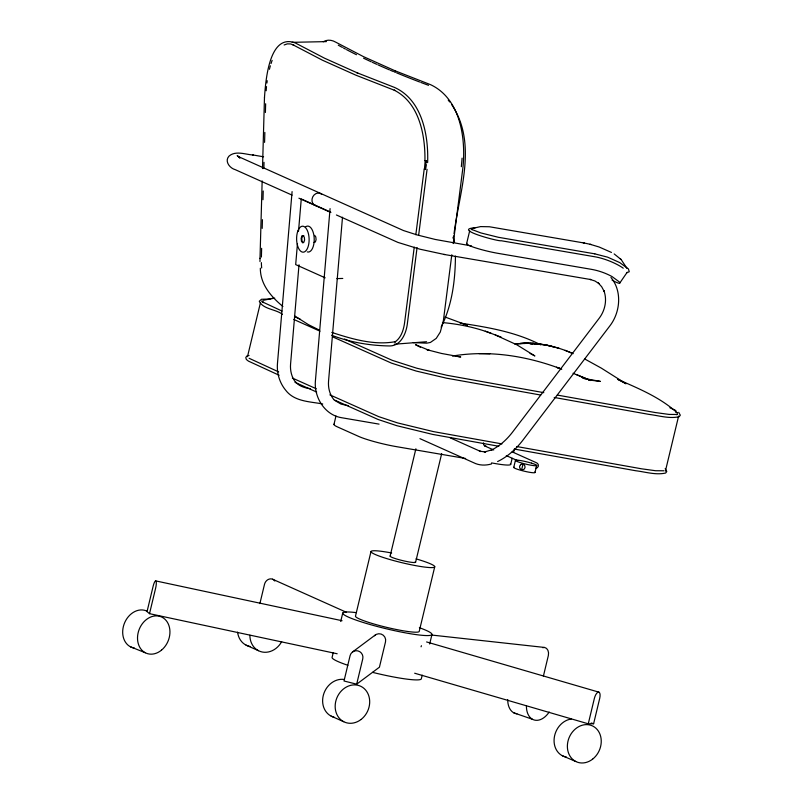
<?xml version="1.0" encoding="UTF-8"?>
<svg xmlns="http://www.w3.org/2000/svg" width="803" height="803" viewBox="0 0 803 803"><rect width="100%" height="100%" fill="white"/><g stroke="black" fill="none" stroke-linecap="round" stroke-linejoin="round"><path stroke-width="1.2" d="M424.938 160.58C425.309 134.954 419.256 102.744 394.163 90.147L394.976 90.488L355.89 75.181L322.415 60.185L292.965 44.807L293.898 45.199L290.616 43.944L287.344 43.874L284.121 44.978M259.991 261.567L260.011 258.235M264.478 97.544C265.592 81.866 268.905 32.742 295.374 42.991L324.382 58.127L357.797 73.093L356.944 72.732L394.624 87.477C422.177 99.984 428.631 135.295 427.628 162.628M260.011 258.335L262.159 180.926M262.501 168.6L264.478 97.384M261.397 257.06L261.637 248.338M262.19 228.393L262.43 219.671M262.982 199.726L263.223 191.004M263.846 168.57L264.016 162.336M264.578 142.392L264.849 132.425M265.402 112.48L265.642 103.758M266.194 90.759L266.295 88.972A62.564 24.08 88.8 0 1 266.506 86.583M292.091 191.606L277.467 363.428C276.644 373.064 279.564 382.89 285.778 390.338C294.47 401.711 309.998 401.55 322.716 403.969M297.471 243.56L295.685 264.609L325.175 277.828M298.525 231.174L301.266 198.973L330.766 212.183M299.017 264.779L290.566 364.13C290.044 370.595 291.619 377.32 295.715 382.439M330.073 208.619L315.449 380.441C313.742 396.722 324.322 414.649 341.114 417.63L379.066 424.125M342.5 217.212L328.547 381.144C328.025 387.608 329.601 394.333 333.697 399.452M425.64 169.122L426.022 164.675M426.212 162.447L426.363 160.69M461.354 166.683L462.086 158.141M414.248 247.113L404.582 322.836C403.558 329.993 401.159 337.902 394.805 342.078L395.558 341.616C374.499 345.681 351.925 338.996 331.78 332.422M415.834 234.707L424.225 168.911M417.068 247.595L407.402 323.378C406.328 332.944 401.229 345.681 389.977 345.952C370.123 345.702 350.218 342.319 331.629 335.252M418.654 235.169L427.066 169.333M451.798 254.752L443.386 320.598L440.285 332.071L436.25 338.374L430.408 342.449L426.674 343.172L413.274 342.6M453.223 243.57L463.05 166.552C465.81 137.313 460.139 98.568 430.619 84.696L394.564 70.594M453.665 235.952L453.263 238.371L453.424 236.875L454.568 242.275M454.066 233.522C459.326 191.526 477.795 143.717 451.768 104.731M149.509 613.673L155.591 588.338A6.554 1.435 -77.9 0 0 155.882 580.97A6.554 1.435 -77.9 0 0 153.122 586.28L147.039 611.615L149.509 613.673L337.17 653.762M247.475 356.703L260.423 302.791M259.881 603.615L264.508 584.313A6.554 5.601 -65.9 0 1 269.105 579.124A6.554 5.601 -65.9 0 1 274.817 581.021M333.958 424.446L335.975 416.034M333.225 652.668L332.081 657.456A45.881 5.119 13.5 0 0 347.89 665.296M340.713 621.512L342.72 613.121M370.986 551.561L355.478 616.162A32.772 3.654 13.5 0 0 386.885 627.414A32.772 3.654 13.5 0 0 419.226 631.379L434.734 566.767M356.673 684.176L362.755 658.841A6.554 6.484 53.3 0 0 357.947 650.912A6.554 6.484 53.3 0 0 350.088 655.66L344.005 680.994L356.673 684.176L379.428 667.193L385.51 641.858A6.554 6.484 53.3 0 0 374.459 635.725M390.107 556.118L415.884 448.777M466.603 243.68L469.695 230.812M415.613 562.21L441.68 453.645M422.197 675.162L421.334 678.756A45.881 5.119 13.5 0 1 372.572 672.362M429.675 644.006L431.974 634.42M510.718 464.335L512.153 458.322M513.599 452.32L514.462 448.716M513.739 467.426L515.426 460.39M521.669 469.645L522.954 464.285M534.989 472.505L536.675 465.469M543.41 676.076L548.339 655.559A6.554 4.898 -83.7 0 0 542.637 647.65M588.268 723.814L594.35 698.48A6.554 2.58 -73.8 0 1 598.546 692.096A6.554 2.58 -73.8 0 1 599.7 698.389L593.618 723.724L588.268 723.814L414.669 673.225M665.386 471.18L678.615 416.074M441.138 327.112C452.119 305.22 455.291 280.357 455.431 256.127M619.695 283.158L627.193 272.247M352.547 651.956L375.312 634.982M497.609 461.554C507.476 456.807 515.777 449.289 522.482 440.706L610.16 325.496C620.388 311.895 622.215 290.967 610.953 277.477M323.258 41.746C327.162 39.357 331.89 39.869 335.694 42.147L363.458 56.632L395.417 70.955M303.805 235.62L302.5 236.122L301.777 238.411L302.069 241.151L303.203 242.737M314.053 242.466L315.368 241.964L316.081 239.675L315.79 236.935L314.666 235.349M535.621 468.32L537.408 467.647L538.391 466.121L538.201 464.335L536.906 462.96L512.153 451.868M472.686 228.383L480.606 226.597L489.408 226.757L584.443 243.058M263.394 300.292L273.03 298.365M491.486 463.953C486.307 465.449 480.746 465.559 475.677 463.622L419.939 438.649M452.44 356.06C489.218 349.847 527.18 355.99 561.779 369.179M249.05 355.418L246.812 356.02L245.768 357.566L246.36 359.483L248.428 361.109L279.153 375.252M676.397 414.629L677.461 414.478L669.12 414.428L655.168 412.521L557.352 395.086M271.273 298.586L274.736 298.164M514.954 344.075C534.286 341.345 554.05 345.4 571.816 353.079M663.94 470.779L655.599 470.729L641.647 468.822L516.73 446.538M515.325 344.096L526.497 343.162L539.937 344.025L526.497 343.162L520.224 343.493L525.142 343.503M394.303 344.226L426.574 341.737M336.879 278.601L342.781 278.45M292.172 42.328L326.389 41.615M530.06 343.513L533.754 343.523L530.03 343.513M590.366 380.05L588.87 379.99L600.343 381.385L583.229 378.313M479.03 353.621L489.89 353.782M270.38 299.017L261.497 299.268L259.289 301.255C263.083 309.396 276.001 309.165 282.435 314.354M475.185 227.821C451.316 229.046 499.295 241.793 501.172 240.729L594.27 256.669C603.545 258.124 615.931 262.982 623.248 268.192M442.473 322.575C459.095 324.091 475.647 327.453 491.265 333.406M431.643 635.043L544.344 647.429M529.95 343.764L532.349 344.035M253.417 155.049C245.618 154.598 235.61 150.241 228.955 156.173C224.298 161.283 229.809 168.259 235.279 169.674L292.081 195.129M460.079 323.057C487.652 327.233 515.807 331.91 540.851 344.909M456.054 356.211L460.741 356.984L441.54 353.461L426.965 349.706L429.414 350.469L415.532 344.698L420.461 347.277M594.611 253.808L607.58 257.151L619.705 262.571L628.428 268.935L629.251 271.745L626.842 272.749M336.397 214.973L397.927 242.406L419.969 249.201L444.681 254.541M252.493 154.889L263.585 156.796M594.802 253.838L498.472 237.307L480.826 232.92L471.823 229.487M471.572 245.959L435.306 239.465L417.068 234.928L403.437 230.531L238.732 156.746M443.888 254.41L590.777 279.554L589.914 279.404L594.862 280.95L598.958 283.559L598.285 283.027L601.658 286.711L604.097 291.248L603.886 290.606C607.309 299.79 605.131 310.309 599.339 318.058L512.234 432.526C506.593 439.763 499.627 446.127 491.306 450.132L492.189 449.72L484.35 452.039L485.644 451.979L479.431 451.166L480.826 451.557L450.212 437.846M310.259 388.652C304.839 388.01 299.208 386.273 295.574 381.957M348.231 405.666L341.054 404.1L335.172 400.637M483.506 442.905L483.587 444.641L484.58 445.876L486.106 446.137M465.63 458.493L396.531 446.659A28.567 3.182 13.5 0 1 358.73 436.441L337.481 426.925A28.567 3.182 13.5 0 1 334.449 423.994M491.536 462.929L496.475 463.773A28.567 3.182 13.5 0 0 510.357 463.682M543.802 392.657L446.95 375.302L416.787 368.216L392.215 360.326L344.527 339.067M540.66 395.036L446.277 378.123L416.115 371.026L391.533 363.147L332.482 336.778M554.211 397.455L649.105 414.408C658.982 415.603 669.24 418.955 679.167 416.737L680.322 415.221L678.686 412.31M501.935 443.898L433.429 431.602L397.545 422.9L378.695 416.637L329.872 394.855M498.804 446.267L432.757 434.423L396.873 425.71L378.022 419.447L333.747 399.703M514.823 449.138L635.595 470.719C645.461 471.903 655.72 475.256 665.647 473.037L666.801 471.522L665.175 468.611M582.938 378.273L584.925 378.635M589.974 244.253L599.148 247.013L611.464 252.443M155.641 580.89L342.068 620.719M583.179 242.787L591.259 244.534M553.086 346.705L546.07 344.999L532.74 343.363L546.07 344.999L559.109 348.311M426.594 641.948L598.988 692.186M591.229 723.021L593.618 723.724M445.003 317.004L467.376 325.265L462.568 323.549M560.916 368.798L556.459 367.282L560.715 368.798M513.729 712.793L532.429 719.267M576.323 374.549L590.727 380.522L573.051 373.265M495.24 334.921L516.741 344.748L534.888 355.95L530.05 353.41M485.273 331.167L501.233 337.17M130.457 646.796L145.293 652.759M565.061 350.319L573.181 353.661M394.464 71.999L395.407 72.39M562.371 755.743L575.681 761.455M331.167 716.125L343.714 721.716M298.907 198.18L330.716 212.434M669.863 407.753L675.925 410.564M580.991 376.597L585.919 378.815M281.973 311.032L262.621 301.988L263.484 302.601L261.949 300.834L262.129 301.928M294.48 316.643L300.171 319.192M293.808 319.453L319.965 331.177M484.58 445.876L493.725 449.971M506.291 455.602L517.714 460.721M278.691 371.919L249.101 358.289M292.342 378.042L316.221 388.742M295.072 382.379L316.683 392.065M272.538 579.194L346.434 612.298M246.039 645.13L258.476 650.691M318.821 329.852L308.402 324.623L294.701 315.93M584.514 358.861L601.276 368.095L625.838 383.623M614.165 253.929L621.161 259.58L627.002 268.403M625.989 383.754L617.557 379.277C638.556 388.501 660.367 397.395 677.521 413.113A48.29 5.38 13.5 0 0 675.584 411.969M470.929 228.865L472.114 229.688M282.917 306.475C271.153 296.769 260.252 284.382 260.343 268.182M620.86 259.279L620.217 258.646M238.662 156.695L239.726 157.99L239.334 157.268M448.225 100.064L449.64 101.931M393.46 71.577A967.113 199.445 3.8 0 1 390.449 70.303M389.455 69.881A967.113 199.445 3.8 0 1 377.952 64.852M376.828 64.35A967.113 199.445 3.8 0 1 372.391 62.333M371.287 61.821A967.113 199.445 3.8 0 1 363.578 58.197M356.472 54.724A967.113 199.445 3.8 0 1 346.515 49.635M345.461 49.073A967.113 199.445 3.8 0 1 343.383 47.959M342.349 47.407A967.113 199.445 3.8 0 1 338.274 45.179M428.521 85.319A967.113 199.415 3.9 0 1 420.822 82.438M419.688 82.006A967.113 199.415 3.9 0 1 396.501 72.802M261.678 267.961A30.805 11.854 88.8 0 1 261.356 262.611M266.907 83.04A62.564 24.08 88.8 0 1 267.218 80.732M269.427 69.299A62.564 24.08 88.8 0 1 270.36 65.806M271.043 63.578A62.564 24.08 88.8 0 1 272.137 60.406M419.367 627.695A45.881 5.119 13.5 0 1 418.443 634.912A45.881 5.119 13.5 0 1 355.338 619.846A45.881 5.119 13.5 0 1 356.251 612.629M416.034 558.868A32.772 3.654 13.5 0 1 427.487 567.39A32.772 3.654 13.5 0 1 376.938 555.204A32.772 3.654 13.5 0 1 391.653 552.996M415.221 561.729A13.109 1.465 13.5 0 1 402.674 560.624A13.109 1.465 13.5 0 1 390.589 555.847M516.931 713.807A19.663 12.898 -70.9 0 1 507.717 699.554M549.182 712.02A19.663 12.898 -70.9 0 1 534.386 720.05A19.663 12.898 -70.9 0 1 526.417 706.028M281.682 641.667A19.663 16.803 -65.9 0 1 262.21 652.006A19.663 16.803 -65.9 0 1 249.884 635.233M250.215 646.515A19.663 16.803 -65.9 0 1 237.598 632.142M421.063 646.786A6.554 2.58 -73.8 0 1 421.434 645.722M566.436 757.088A19.663 16.391 -66.8 0 1 554.231 737.897A19.663 16.391 -66.8 0 1 571.184 719.036M134.332 648.061A19.663 15.588 -68.1 0 1 124.063 624.222A19.663 15.588 -68.1 0 1 147.32 611.324M334.249 717.29A19.663 16.753 -66 0 1 323.388 695.057A19.663 16.753 -66 0 1 344.447 679.509M534.668 472.104A10.921 1.215 13.5 0 1 524.208 471.18A10.921 1.215 13.5 0 1 514.141 467.205M316.201 205.769A6.554 5.601 -65.9 0 1 312.738 196.876A6.554 5.601 -65.9 0 1 321.822 194.426M466.985 243.339A21.791 2.429 13.5 0 0 475.396 247.826A21.791 2.429 13.5 0 0 498.131 253.367L590.878 269.246A92.164 78.754 -65.9 0 1 612.057 276.583L619.153 281.793A21.791 2.379 34.5 0 1 612.077 280.117M305.451 226.978A12.999 6.253 88.6 0 1 314.154 237.588A12.999 6.253 88.6 0 1 307.298 251.921M425.168 160.781L424.446 169.212L425.369 169.463L426.092 160.921L425.168 160.781M301.858 236.132L301.145 238.421L301.436 241.161L302.56 242.757L303.875 242.255L304.598 239.967L304.307 237.226L303.173 235.64L301.858 236.132M520.535 464.706L519.621 466.222L519.732 468.019L520.836 469.414L522.502 469.875L524.088 469.223L525.001 467.707L524.881 465.911L523.787 464.515L522.121 464.054L520.535 464.706M531.496 463.14L528.956 462.408A10.921 1.215 13.5 0 0 515.566 460.641A10.921 1.215 13.5 0 0 532.018 465.379A10.921 1.215 13.5 0 0 531.496 463.14M240.037 157.669L237.286 155.732L240.037 157.669M592.624 759.136A19.663 16.391 -66.8 0 0 592.945 726.143A19.663 16.391 -66.8 0 0 567.37 746.117A19.663 16.391 -66.8 0 0 592.624 759.136M161.503 650.139A19.663 15.588 -68.1 0 0 162.156 617.276A19.663 15.588 -68.1 0 0 137.514 637.642A19.663 15.588 -68.1 0 0 161.503 650.139M360.979 719.538A19.663 16.753 -66 0 0 361.149 686.475A19.663 16.753 -66 0 0 335.162 706.279A19.663 16.753 -66 0 0 360.979 719.538M297.813 231.113A12.999 6.253 88.6 0 0 302.199 252.052A12.999 6.253 88.6 0 0 308.593 234.426A12.999 6.253 88.6 0 0 297.813 231.113"/></g></svg>
